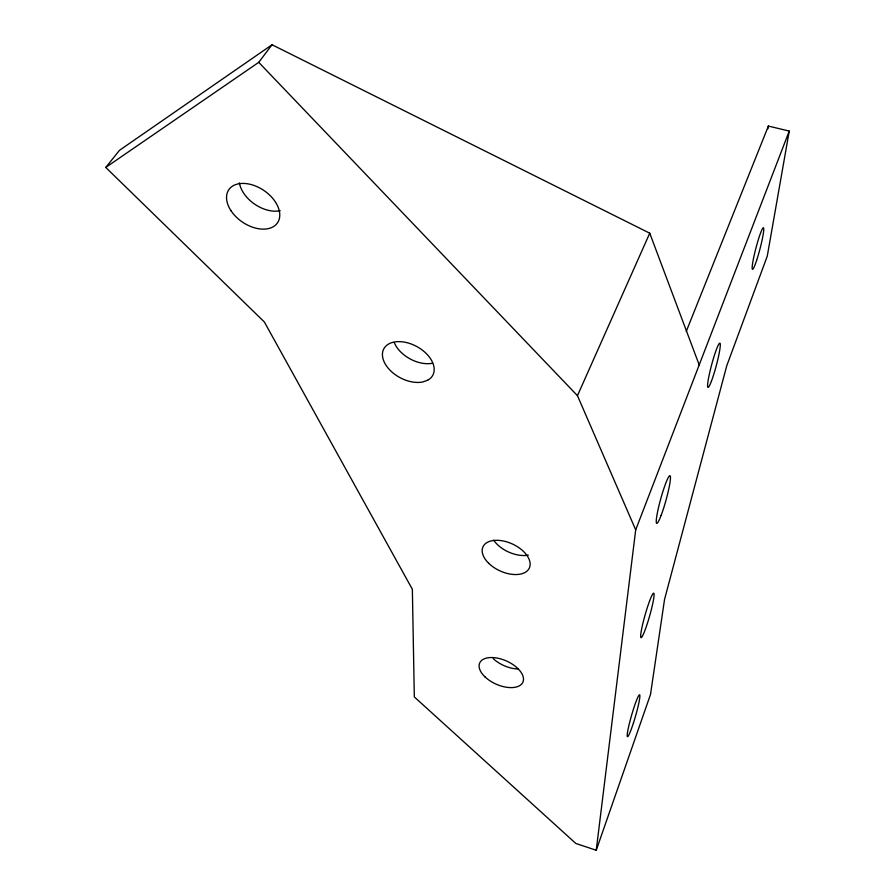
<?xml version="1.0" encoding="UTF-8"?>
<svg xmlns="http://www.w3.org/2000/svg" width="895" height="895" viewBox="0 0 895 895"><rect width="100%" height="100%" fill="white"/><g stroke="black" fill="none" stroke-linecap="round" stroke-linejoin="round"><path stroke-width="1.34" d="M699.208 364.959L649.748 233.203L272.035 44.75L119.482 150.326L105.755 167.432L264.394 322.032L412.36 589.29L414.318 696.925L575.821 843.47L596.238 850.25L635.696 529.862L789.245 131.073L768.38 126.072L686.252 331.43M767.921 128.824L768.38 126.072M789.245 131.073L767.261 256.16L726.762 365.753L664.56 599.337L650.497 694.498L596.238 850.25M635.696 529.862L577.454 395.668L649.748 233.203M105.755 167.432L258.733 62.337L272.035 44.75M258.733 62.337L577.454 395.668M528.341 555.124A25.25 14.879 24.5 0 1 493.727 540.211M518.216 668.99A23.427 12.765 23.9 0 1 493.212 658.63M432.587 363.236A27.555 17.732 28.5 0 1 394.315 342.74M280.202 210.705A29.121 19.131 34.3 0 1 239.412 182.904M633.515 722.735L631.881 727.568A21.782 2.003 -73.9 0 1 628.693 726.427A21.782 2.003 -73.9 0 1 639.287 694.923A21.782 2.003 -73.9 0 1 633.515 722.735M649.501 601.239L647.767 606.217A23.125 2.327 -74.1 0 0 641.144 637.665A23.125 2.327 -74.1 0 0 652.254 605.825A23.125 2.327 -74.1 0 0 649.501 601.239M427.653 380.241L422.574 382.008A27.846 17.676 28.4 0 1 382.691 357.407A27.846 17.676 28.4 0 1 415.683 345.951A27.846 17.676 28.4 0 1 427.653 380.241M488.558 563.156A25.485 14.812 24.5 0 0 529.09 568.526A25.485 14.812 24.5 0 0 500.831 540.58A25.485 14.812 24.5 0 0 488.558 563.156M485.045 676.933A23.639 12.687 23.9 0 0 522.523 682.874A23.639 12.687 23.9 0 0 496.289 657.926A23.639 12.687 23.9 0 0 485.045 676.933M756.633 260.344A21.491 2.058 -75.3 0 0 763.491 227.8A21.491 2.058 -75.3 0 0 753.713 257.447A21.491 2.058 -75.3 0 0 756.633 260.344M661.125 515.397A24.724 2.719 -74.5 0 0 670.333 476.218A24.724 2.719 -74.5 0 0 658.619 507.085A24.724 2.719 -74.5 0 0 661.125 515.397M711.402 381.259A22.934 2.361 -75 0 0 720.262 344.038A22.934 2.361 -75 0 0 710.127 370.754A22.934 2.361 -75 0 0 711.402 381.259M231.055 210.795A29.434 19.097 34.1 0 0 277.07 223.414A29.434 19.097 34.1 0 0 251.327 184.605A29.434 19.097 34.1 0 0 231.055 210.795"/></g></svg>
